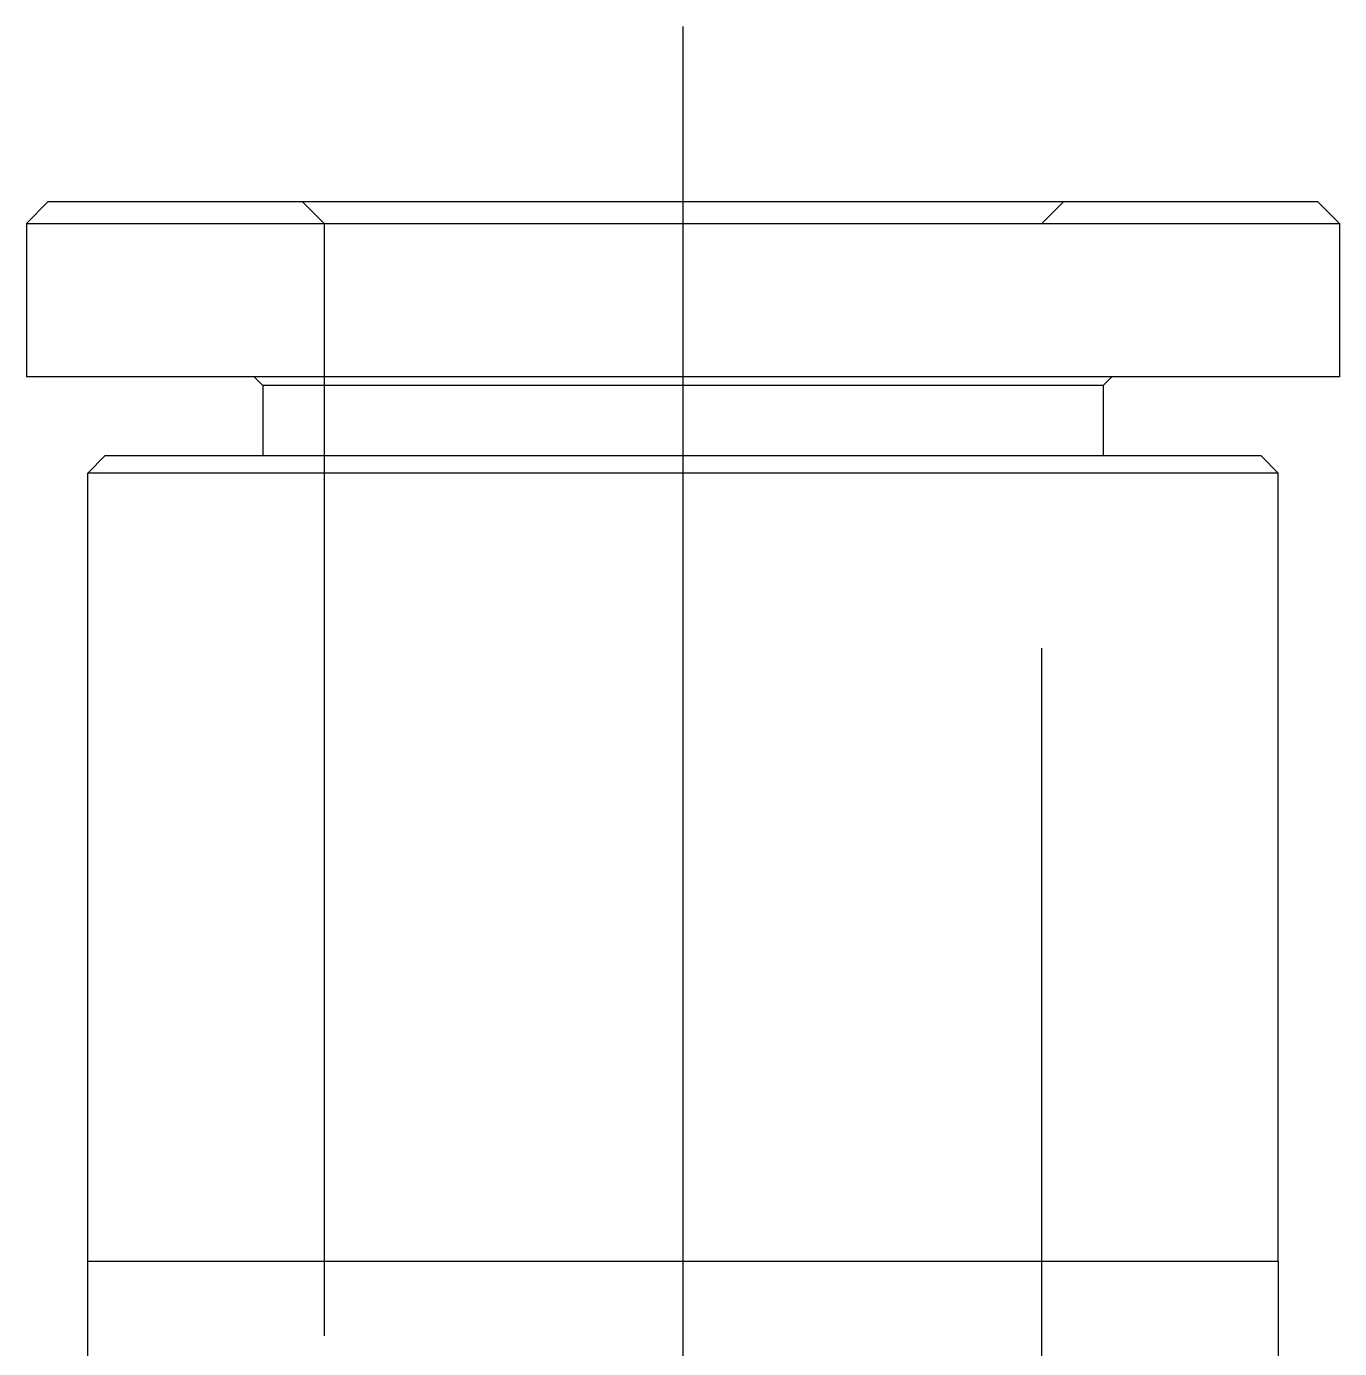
# Model space of a CAD drawing. Extents: x -26.4 to 69.2, y -43.6 to 25.6.
# Drawn here: x 52.17 to 67.17, y 10.51 to 25.6 of the extents above; entities that cross this region are included whole.
import ezdxf

# ---------------------------------------------------------------- set-up
doc = ezdxf.new("R2010")
doc.units = 0
doc.linetypes.add('CENTER', pattern=[50.8, 31.75, -6.35, 6.35, -6.35])
doc.linetypes.add('DASHED', pattern=[19.05, 12.7, -6.35])
doc.layers.get('0').update_dxf_attribs({"linetype": 'CONTINUOUS'})
doc.layers.add('CENTER', color=1, linetype='CENTER')

msp = doc.modelspace()

# ---------------------------------------------------------------- linework, layer by layer
at = {"color": 7, "linetype": 'CONTINUOUS'}
for p, q in [((52.174, 23.35), (52.424, 23.6)), ((52.424, 23.6), (59.674, 23.6)), ((59.674, 23.6), (66.924, 23.6)), ((66.924, 23.6), (67.174, 23.35)), ((52.174, 23.35), (59.674, 23.35)), ((52.174, 23.35), (52.174, 21.6)), ((59.674, 23.35), (67.174, 23.35)), ((67.174, 23.35), (67.174, 21.6)), ((67.174, 21.6), (52.174, 21.6)), ((54.874, 21.5), (54.774, 21.6)), ((64.474, 21.5), (64.574, 21.6)), ((64.474, 21.5), (54.874, 21.5)), ((54.874, 21.5), (54.874, 20.7)), ((64.474, 21.5), (64.474, 20.7)), ((53.074, 20.7), (52.874, 20.5)), ((53.074, 20.7), (66.274, 20.7)), ((66.274, 20.7), (66.474, 20.5)), ((66.474, 20.5), (52.874, 20.5)), ((52.874, 11.5), (52.874, 20.5)), ((66.474, 11.5), (66.474, 20.5)), ((66.474, 11.5), (52.874, 11.5)), ((52.874, 5.5), (52.874, 11.5)), ((66.474, 11.5), (66.474, 5.5))]:
    msp.add_line(p, q, dxfattribs=at)
at = {"color": 3, "linetype": 'DASHED'}
for p, q in [((55.324, 23.6), (55.574, 23.35)), ((63.774, 23.35), (64.024, 23.6)), ((55.574, 23.35), (55.574, 5.8)), ((63.774, 5.8), (63.774, 23.35))]:
    msp.add_line(p, q, dxfattribs=at)
at = {"layer": 'CENTER', "color": 1, "linetype": 'CENTER'}
msp.add_line((59.674, 25.6), (59.674, -25.6), dxfattribs=at)

doc.saveas('drawing.dxf')
